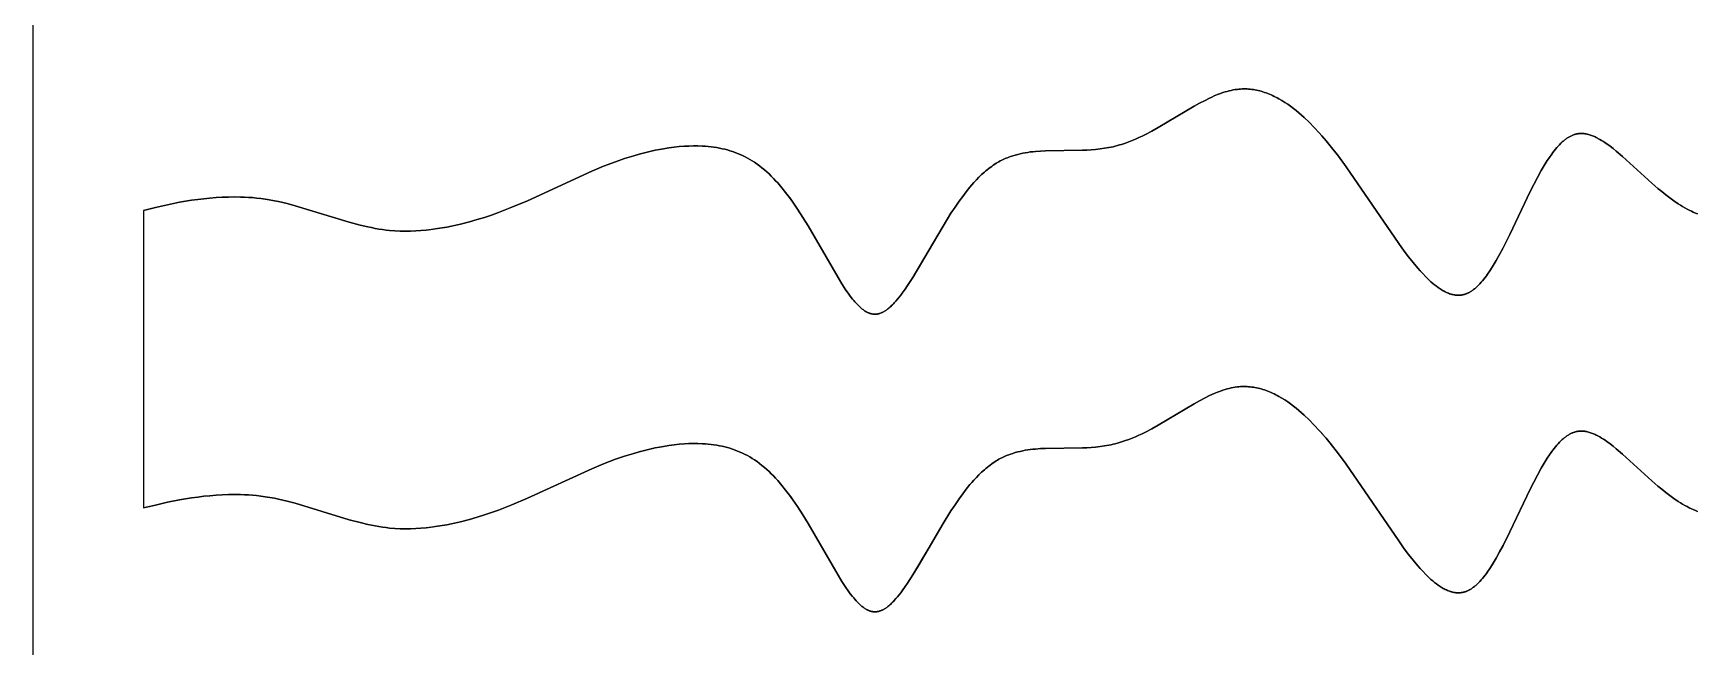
# Model space of a CAD drawing. Header units: feet. Extents: x 0 to 1.5, y 93.18 to 96.08.
# Drawn here: x 0 to 0.375, y 93.8892 to 94.0275 of the extents above; entities that cross this region are included whole.
import ezdxf

# ---------------------------------------------------------------- set-up
doc = ezdxf.new("R2010")
doc.units = ezdxf.units.FT
doc.header["$MEASUREMENT"] = 0
doc.layers.add('Default', color=7, linetype='Continuous', true_color=0x000000)

msp = doc.modelspace()

# ---------------------------------------------------------------- linework, layer by layer
at = {"layer": 'Default'}
msp.add_lwpolyline([(0, 96), (1.5, 96), (1.5, 93.33333), (0, 93.33333)], close=True, dxfattribs=at)
for points in [[(0.02485, 93.98759), (0.02754, 93.98826), (0.03024, 93.98887), (0.03296, 93.98941), (0.0357, 93.98987), (0.03707, 93.99006), (0.03844, 93.99023), (0.03982, 93.99037), (0.04121, 93.99048), (0.04259, 93.99056), (0.04398, 93.99061), (0.04536, 93.99063), (0.04675, 93.99061), (0.04764, 93.99057), (0.04854, 93.99052), (0.04943, 93.99046), (0.05032, 93.99038), (0.0513, 93.99027), (0.05277, 93.99006), (0.05437, 93.98977), (0.05531, 93.98958), (0.0572, 93.98914), (0.05907, 93.98865), (0.07119, 93.98496), (0.07371, 93.98428), (0.0754, 93.98388), (0.07624, 93.9837), (0.0771, 93.98354), (0.0779, 93.98339), (0.07871, 93.98327), (0.07952, 93.98316), (0.08034, 93.98307), (0.08151, 93.98298), (0.08269, 93.98292), (0.08387, 93.9829), (0.08505, 93.98291), (0.08622, 93.98296), (0.0874, 93.98304), (0.08857, 93.98314), (0.09012, 93.98332), (0.09116, 93.98347), (0.09219, 93.98364), (0.09323, 93.98383), (0.09426, 93.98403), (0.09632, 93.98449), (0.09835, 93.98502), (0.1001, 93.98552), (0.10169, 93.98602), (0.10328, 93.98655), (0.10486, 93.98711), (0.10791, 93.98829), (0.11141, 93.98978), (0.12592, 93.99644), (0.12857, 93.99754), (0.13126, 93.99856), (0.13331, 93.99927), (0.13537, 93.99992), (0.13658, 94.00026), (0.13779, 94.00058), (0.139, 94.00087), (0.14022, 94.00114), (0.14115, 94.00133), (0.14208, 94.00149), (0.14326, 94.00168), (0.14446, 94.00184), (0.14563, 94.00197), (0.14681, 94.00206), (0.14782, 94.00211), (0.14884, 94.00214), (0.14985, 94.00213), (0.15087, 94.00209), (0.15152, 94.00205), (0.15217, 94.00199), (0.15281, 94.00192), (0.15345, 94.00184), (0.15407, 94.00174), (0.15468, 94.00163), (0.15528, 94.0015), (0.15588, 94.00137), (0.15647, 94.00121), (0.15706, 94.00104), (0.15764, 94.00086), (0.15822, 94.00065), (0.15879, 94.00044), (0.15935, 94.0002), (0.15991, 93.99995), (0.16046, 93.99969), (0.16101, 93.9994), (0.16154, 93.9991), (0.16208, 93.99878), (0.1626, 93.99844), (0.16317, 93.99805), (0.16373, 93.99763), (0.16428, 93.9972), (0.16482, 93.99675), (0.16534, 93.99629), (0.16586, 93.99581), (0.16637, 93.99531), (0.16686, 93.99481), (0.16735, 93.99429), (0.16782, 93.99377), (0.16874, 93.9927), (0.16961, 93.99161), (0.17075, 93.9901), (0.17123, 93.98943), (0.17228, 93.98789), (0.17349, 93.98601), (0.17467, 93.98409), (0.18142, 93.97243), (0.18227, 93.97105), (0.1832, 93.96963), (0.18369, 93.96893), (0.18419, 93.96826), (0.18469, 93.9676), (0.18495, 93.96729), (0.1852, 93.96699), (0.18552, 93.96664), (0.1858, 93.96634), (0.18609, 93.96604), (0.18624, 93.9659), (0.1864, 93.96576), (0.18656, 93.96561), (0.18672, 93.96548), (0.18689, 93.96534), (0.18705, 93.96521), (0.18722, 93.96509), (0.1874, 93.96497), (0.18757, 93.96486), (0.18775, 93.96475), (0.18784, 93.9647), (0.18793, 93.96465), (0.18803, 93.9646), (0.18812, 93.96456), (0.1882, 93.96452), (0.18828, 93.96449), (0.18836, 93.96445), (0.18844, 93.96442), (0.18852, 93.96439), (0.18861, 93.96436), (0.18869, 93.96434), (0.18878, 93.96431), (0.18889, 93.96428), (0.18901, 93.96425), (0.18913, 93.96423), (0.18924, 93.96421), (0.1893, 93.9642), (0.18936, 93.96419), (0.18942, 93.96419), (0.18948, 93.96418), (0.18954, 93.96418), (0.1896, 93.96417), (0.18966, 93.96417), (0.18972, 93.96417), (0.1898, 93.96417), (0.18987, 93.96418), (0.18994, 93.96418), (0.19002, 93.96418), (0.19009, 93.96419), (0.19016, 93.9642), (0.19023, 93.96421), (0.1903, 93.96422), (0.19038, 93.96424), (0.19045, 93.96425), (0.19052, 93.96427), (0.19059, 93.96428), (0.19066, 93.9643), (0.19073, 93.96432), (0.1908, 93.96434), (0.19087, 93.96437), (0.19101, 93.96441), (0.19114, 93.96447), (0.19128, 93.96453), (0.19141, 93.96459), (0.19154, 93.96465), (0.19167, 93.96472), (0.1918, 93.96479), (0.19192, 93.96487), (0.19205, 93.96494), (0.19217, 93.96502), (0.19228, 93.9651), (0.1924, 93.96518), (0.19263, 93.96536), (0.19286, 93.96554), (0.19308, 93.96573), (0.1933, 93.96592), (0.19351, 93.96612), (0.19371, 93.96632), (0.19391, 93.96652), (0.1941, 93.96672), (0.19448, 93.96714), (0.19485, 93.96758), (0.19521, 93.96803), (0.19557, 93.96848), (0.19591, 93.96894), (0.19656, 93.96986), (0.1971, 93.97066), (0.19828, 93.97249), (0.20171, 93.9783), (0.20509, 93.98407), (0.20688, 93.98693), (0.2078, 93.98832), (0.20874, 93.98968), (0.20952, 93.99075), (0.21033, 93.99181), (0.21117, 93.99285), (0.21161, 93.99336), (0.21205, 93.99385), (0.21261, 93.99446), (0.21319, 93.99506), (0.2138, 93.99565), (0.21442, 93.99621), (0.21474, 93.99649), (0.21506, 93.99675), (0.21539, 93.99702), (0.21572, 93.99727), (0.21606, 93.99752), (0.2164, 93.99776), (0.21674, 93.99799), (0.2171, 93.99821), (0.21739, 93.99839), (0.21769, 93.99856), (0.218, 93.99873), (0.21831, 93.99889), (0.21863, 93.99905), (0.21895, 93.9992), (0.21927, 93.99934), (0.2196, 93.99947), (0.21993, 93.9996), (0.22027, 93.99972), (0.22081, 93.99991), (0.22137, 94.00008), (0.22192, 94.00023), (0.22248, 94.00036), (0.22305, 94.00048), (0.22361, 94.00059), (0.22418, 94.00068), (0.22476, 94.00076), (0.22533, 94.00083), (0.2259, 94.00089), (0.22705, 94.00098), (0.2282, 94.00103), (0.23651, 94.00115), (0.23751, 94.00119), (0.23851, 94.00125), (0.2395, 94.00134), (0.24049, 94.00145), (0.24148, 94.00159), (0.24247, 94.00176), (0.24296, 94.00186), (0.24345, 94.00196), (0.24393, 94.00208), (0.24442, 94.00221), (0.24487, 94.00234), (0.24532, 94.00247), (0.24621, 94.00277), (0.24697, 94.00305), (0.24773, 94.00335), (0.24848, 94.00366), (0.24923, 94.004), (0.24997, 94.00435), (0.2507, 94.00471), (0.25214, 94.00546), (0.25356, 94.00625), (0.26173, 94.0111), (0.26294, 94.01177), (0.26416, 94.01241), (0.26519, 94.01292), (0.26571, 94.01316), (0.26623, 94.0134), (0.26694, 94.01369), (0.26765, 94.01396), (0.2682, 94.01415), (0.26866, 94.01429), (0.26911, 94.01443), (0.26957, 94.01455), (0.27004, 94.01466), (0.2705, 94.01475), (0.27097, 94.01483), (0.27145, 94.01489), (0.27181, 94.01493), (0.27217, 94.01496), (0.27254, 94.01497), (0.2729, 94.01498), (0.27326, 94.01498), (0.27362, 94.01497), (0.27398, 94.01495), (0.27434, 94.01491), (0.2747, 94.01487), (0.27506, 94.01482), (0.27541, 94.01476), (0.27577, 94.0147), (0.27612, 94.01462), (0.27648, 94.01453), (0.27683, 94.01444), (0.27718, 94.01433), (0.27756, 94.01421), (0.27793, 94.01408), (0.2783, 94.01395), (0.27867, 94.0138), (0.27903, 94.01365), (0.27939, 94.01348), (0.27975, 94.01331), (0.2801, 94.01314), (0.28045, 94.01295), (0.2808, 94.01276), (0.28148, 94.01237), (0.28215, 94.01195), (0.2828, 94.01151), (0.28344, 94.01106), (0.28407, 94.01058), (0.28469, 94.01009), (0.2853, 94.00959), (0.2859, 94.00907), (0.28649, 94.00855), (0.28762, 94.00746), (0.28879, 94.00628), (0.28992, 94.00506), (0.29047, 94.00444), (0.2905, 94.00441), (0.29145, 94.00331), (0.29238, 94.00217), (0.29422, 93.99983), (0.296, 93.99744), (0.30781, 93.98016), (0.30908, 93.97841), (0.31006, 93.97711), (0.31108, 93.97582), (0.31214, 93.97455), (0.31268, 93.97393), (0.31322, 93.97334), (0.31394, 93.97258), (0.31432, 93.97221), (0.3147, 93.97185), (0.31509, 93.97149), (0.31549, 93.97114), (0.31589, 93.9708), (0.3163, 93.97048), (0.31672, 93.97018), (0.31694, 93.97003), (0.31716, 93.96988), (0.31738, 93.96974), (0.31761, 93.9696), (0.31784, 93.96946), (0.31808, 93.96934), (0.31831, 93.96921), (0.31856, 93.9691), (0.3188, 93.96899), (0.31904, 93.96889), (0.31929, 93.9688), (0.31942, 93.96876), (0.31954, 93.96872), (0.31967, 93.96868), (0.3198, 93.96865), (0.31992, 93.96862), (0.32005, 93.96859), (0.32026, 93.96855), (0.32036, 93.96853), (0.32046, 93.96851), (0.32056, 93.9685), (0.32066, 93.96849), (0.32076, 93.96848), (0.32086, 93.96847), (0.32096, 93.96846), (0.32106, 93.96846), (0.32116, 93.96846), (0.32126, 93.96845), (0.32136, 93.96846), (0.32146, 93.96846), (0.32156, 93.96846), (0.32166, 93.96847), (0.32176, 93.96848), (0.32186, 93.96849), (0.32196, 93.9685), (0.32205, 93.96852), (0.32215, 93.96854), (0.32225, 93.96856), (0.32235, 93.96858), (0.32245, 93.9686), (0.32254, 93.96862), (0.32264, 93.96865), (0.32274, 93.96868), (0.32284, 93.96871), (0.32293, 93.96875), (0.32303, 93.96878), (0.32313, 93.96882), (0.32322, 93.96886), (0.32335, 93.96891), (0.32348, 93.96897), (0.3236, 93.96903), (0.32372, 93.9691), (0.32384, 93.96917), (0.32396, 93.96924), (0.32408, 93.96931), (0.3242, 93.96938), (0.32437, 93.9695), (0.32454, 93.96962), (0.32471, 93.96974), (0.32487, 93.96987), (0.32504, 93.97001), (0.3252, 93.97014), (0.32535, 93.97028), (0.3255, 93.97042), (0.32581, 93.97073), (0.32612, 93.97104), (0.32642, 93.97138), (0.32671, 93.97172), (0.327, 93.97208), (0.32729, 93.97244), (0.32757, 93.97282), (0.32784, 93.9732), (0.32837, 93.97397), (0.32887, 93.97475), (0.32934, 93.97552), (0.32978, 93.97627), (0.33057, 93.97768), (0.33133, 93.97912), (0.33285, 93.98218), (0.33746, 93.99185), (0.33908, 93.99501), (0.33995, 93.99658), (0.34084, 93.99809), (0.3413, 93.99881), (0.34179, 93.99955), (0.34231, 94.00029), (0.34258, 94.00066), (0.34287, 94.00103), (0.34315, 94.00139), (0.34345, 94.00174), (0.34375, 94.00208), (0.34406, 94.00241), (0.34438, 94.00272), (0.34454, 94.00287), (0.3447, 94.00302), (0.34486, 94.00317), (0.34502, 94.00331), (0.34519, 94.00344), (0.34536, 94.00358), (0.34549, 94.00367), (0.34562, 94.00377), (0.34575, 94.00386), (0.34589, 94.00395), (0.34603, 94.00404), (0.34617, 94.00413), (0.34631, 94.00421), (0.34645, 94.00429), (0.3466, 94.00436), (0.34675, 94.00443), (0.3469, 94.0045), (0.34705, 94.00456), (0.3472, 94.00462), (0.34735, 94.00468), (0.34751, 94.00473), (0.34767, 94.00477), (0.34779, 94.0048), (0.34792, 94.00483), (0.34803, 94.00485), (0.34815, 94.00487), (0.34826, 94.00489), (0.34837, 94.0049), (0.34849, 94.00492), (0.3486, 94.00493), (0.34871, 94.00493), (0.34883, 94.00494), (0.34894, 94.00494), (0.34906, 94.00494), (0.34917, 94.00493), (0.34928, 94.00493), (0.3494, 94.00492), (0.34951, 94.00491), (0.34963, 94.0049), (0.34974, 94.00489), (0.34985, 94.00487), (0.34997, 94.00485), (0.35019, 94.00481), (0.35041, 94.00476), (0.35063, 94.0047), (0.35085, 94.00464), (0.35107, 94.00457), (0.35128, 94.0045), (0.3515, 94.00442), (0.35171, 94.00433), (0.35192, 94.00424), (0.35213, 94.00415), (0.35233, 94.00405), (0.35254, 94.00394), (0.35274, 94.00384), (0.35315, 94.00361), (0.35355, 94.00337), (0.35395, 94.00312), (0.35434, 94.00286), (0.35473, 94.00259), (0.35547, 94.00205), (0.35616, 94.00152), (0.35685, 94.00095), (0.35824, 93.99976), (0.36487, 93.99372), (0.36623, 93.99254), (0.3671, 93.99182), (0.368, 93.99111), (0.36892, 93.9904), (0.36986, 93.98972), (0.37082, 93.98907), (0.37131, 93.98876), (0.37181, 93.98846), (0.3723, 93.98818), (0.37281, 93.9879), (0.37331, 93.98764), (0.37382, 93.98739), (0.37418, 93.98722), (0.37469, 93.987), (0.37517, 93.98681)], [(0.37517, 93.98681), (0.37469, 93.987), (0.37418, 93.98722), (0.37382, 93.98739), (0.37331, 93.98764), (0.37281, 93.9879), (0.3723, 93.98818), (0.37181, 93.98846), (0.37131, 93.98876), (0.37082, 93.98907), (0.36986, 93.98972), (0.36892, 93.9904), (0.368, 93.99111), (0.3671, 93.99182), (0.36623, 93.99254), (0.36487, 93.99372), (0.35824, 93.99976), (0.35685, 94.00095), (0.35616, 94.00152), (0.35547, 94.00205), (0.35473, 94.00259), (0.35434, 94.00286), (0.35395, 94.00312), (0.35355, 94.00337), (0.35315, 94.00361), (0.35274, 94.00384), (0.35254, 94.00394), (0.35233, 94.00405), (0.35213, 94.00415), (0.35192, 94.00424), (0.35171, 94.00433), (0.3515, 94.00442), (0.35128, 94.0045), (0.35107, 94.00457), (0.35085, 94.00464), (0.35063, 94.0047), (0.35041, 94.00476), (0.35019, 94.00481), (0.34997, 94.00485), (0.34985, 94.00487), (0.34974, 94.00489), (0.34963, 94.0049), (0.34951, 94.00491), (0.3494, 94.00492), (0.34928, 94.00493), (0.34917, 94.00493), (0.34906, 94.00494), (0.34894, 94.00494), (0.34883, 94.00494), (0.34871, 94.00493), (0.3486, 94.00493), (0.34849, 94.00492), (0.34837, 94.0049), (0.34826, 94.00489), (0.34815, 94.00487), (0.34803, 94.00485), (0.34792, 94.00483), (0.34779, 94.0048), (0.34767, 94.00477), (0.34751, 94.00473), (0.34735, 94.00468), (0.3472, 94.00462), (0.34705, 94.00456), (0.3469, 94.0045), (0.34675, 94.00443), (0.3466, 94.00436), (0.34645, 94.00429), (0.34631, 94.00421), (0.34617, 94.00413), (0.34603, 94.00404), (0.34589, 94.00395), (0.34575, 94.00386), (0.34562, 94.00377), (0.34549, 94.00367), (0.34536, 94.00358), (0.34519, 94.00344), (0.34502, 94.00331), (0.34486, 94.00317), (0.3447, 94.00302), (0.34454, 94.00287), (0.34438, 94.00272), (0.34406, 94.00241), (0.34375, 94.00208), (0.34345, 94.00174), (0.34315, 94.00139), (0.34287, 94.00103), (0.34258, 94.00066), (0.34231, 94.00029), (0.34179, 93.99955), (0.3413, 93.99881), (0.34084, 93.99809), (0.33995, 93.99658), (0.33908, 93.99501), (0.33746, 93.99185), (0.33285, 93.98218), (0.33133, 93.97912), (0.33057, 93.97768), (0.32978, 93.97627), (0.32934, 93.97552), (0.32887, 93.97475), (0.32837, 93.97397), (0.32784, 93.9732), (0.32757, 93.97282), (0.32729, 93.97244), (0.327, 93.97208), (0.32671, 93.97172), (0.32642, 93.97138), (0.32612, 93.97104), (0.32581, 93.97073), (0.3255, 93.97042), (0.32535, 93.97028), (0.3252, 93.97014), (0.32504, 93.97001), (0.32487, 93.96987), (0.32471, 93.96974), (0.32454, 93.96962), (0.32437, 93.9695), (0.3242, 93.96938), (0.32408, 93.96931), (0.32396, 93.96924), (0.32384, 93.96917), (0.32372, 93.9691), (0.3236, 93.96903), (0.32348, 93.96897), (0.32335, 93.96891), (0.32322, 93.96886), (0.32313, 93.96882), (0.32303, 93.96878), (0.32293, 93.96875), (0.32284, 93.96871), (0.32274, 93.96868), (0.32264, 93.96865), (0.32254, 93.96862), (0.32245, 93.9686), (0.32235, 93.96858), (0.32225, 93.96856), (0.32215, 93.96854), (0.32205, 93.96852), (0.32196, 93.9685), (0.32186, 93.96849), (0.32176, 93.96848), (0.32166, 93.96847), (0.32156, 93.96846), (0.32146, 93.96846), (0.32136, 93.96846), (0.32126, 93.96845), (0.32116, 93.96846), (0.32106, 93.96846), (0.32096, 93.96846), (0.32086, 93.96847), (0.32076, 93.96848), (0.32066, 93.96849), (0.32056, 93.9685), (0.32046, 93.96851), (0.32036, 93.96853), (0.32026, 93.96855), (0.32005, 93.96859), (0.31992, 93.96862), (0.3198, 93.96865), (0.31967, 93.96868), (0.31954, 93.96872), (0.31942, 93.96876), (0.31929, 93.9688), (0.31904, 93.96889), (0.3188, 93.96899), (0.31856, 93.9691), (0.31831, 93.96921), (0.31808, 93.96934), (0.31784, 93.96946), (0.31761, 93.9696), (0.31738, 93.96974), (0.31716, 93.96988), (0.31694, 93.97003), (0.31672, 93.97018), (0.3163, 93.97048), (0.31589, 93.9708), (0.31549, 93.97114), (0.31509, 93.97149), (0.3147, 93.97185), (0.31432, 93.97221), (0.31394, 93.97258), (0.31322, 93.97334), (0.31268, 93.97393), (0.31214, 93.97455), (0.31108, 93.97582), (0.31006, 93.97711), (0.30908, 93.97841), (0.30781, 93.98016), (0.296, 93.99744), (0.29422, 93.99983), (0.29238, 94.00217), (0.29145, 94.00331), (0.2905, 94.00441), (0.29047, 94.00444), (0.28992, 94.00506), (0.28879, 94.00628), (0.28762, 94.00746), (0.28649, 94.00855), (0.2859, 94.00907), (0.2853, 94.00959), (0.28469, 94.01009), (0.28407, 94.01058), (0.28344, 94.01106), (0.2828, 94.01151), (0.28215, 94.01195), (0.28148, 94.01237), (0.2808, 94.01276), (0.28045, 94.01295), (0.2801, 94.01314), (0.27975, 94.01331), (0.27939, 94.01348), (0.27903, 94.01365), (0.27867, 94.0138), (0.2783, 94.01395), (0.27793, 94.01408), (0.27756, 94.01421), (0.27718, 94.01433), (0.27683, 94.01444), (0.27648, 94.01453), (0.27612, 94.01462), (0.27577, 94.0147), (0.27541, 94.01476), (0.27506, 94.01482), (0.2747, 94.01487), (0.27434, 94.01491), (0.27398, 94.01495), (0.27362, 94.01497), (0.27326, 94.01498), (0.2729, 94.01498), (0.27254, 94.01497), (0.27217, 94.01496), (0.27181, 94.01493), (0.27145, 94.01489), (0.27097, 94.01483), (0.2705, 94.01475), (0.27004, 94.01466), (0.26957, 94.01455), (0.26911, 94.01443), (0.26866, 94.01429), (0.2682, 94.01415), (0.26765, 94.01396), (0.26694, 94.01369), (0.26623, 94.0134), (0.26571, 94.01316), (0.26519, 94.01292), (0.26416, 94.01241), (0.26294, 94.01177), (0.26173, 94.0111), (0.25356, 94.00625), (0.25214, 94.00546), (0.2507, 94.00471), (0.24997, 94.00435), (0.24923, 94.004), (0.24848, 94.00366), (0.24773, 94.00335), (0.24697, 94.00305), (0.24621, 94.00277), (0.24532, 94.00247), (0.24487, 94.00234), (0.24442, 94.00221), (0.24393, 94.00208), (0.24345, 94.00196), (0.24296, 94.00186), (0.24247, 94.00176), (0.24148, 94.00159), (0.24049, 94.00145), (0.2395, 94.00134), (0.23851, 94.00125), (0.23751, 94.00119), (0.23651, 94.00115), (0.2282, 94.00103), (0.22705, 94.00098), (0.2259, 94.00089), (0.22533, 94.00083), (0.22476, 94.00076), (0.22418, 94.00068), (0.22361, 94.00059), (0.22305, 94.00048), (0.22248, 94.00036), (0.22192, 94.00023), (0.22137, 94.00008), (0.22081, 93.99991), (0.22027, 93.99972), (0.21993, 93.9996), (0.2196, 93.99947), (0.21927, 93.99934), (0.21895, 93.9992), (0.21863, 93.99905), (0.21831, 93.99889), (0.218, 93.99873), (0.21769, 93.99856), (0.21739, 93.99839), (0.2171, 93.99821), (0.21674, 93.99799), (0.2164, 93.99776), (0.21606, 93.99752), (0.21572, 93.99727), (0.21539, 93.99702), (0.21506, 93.99675), (0.21474, 93.99649), (0.21442, 93.99621), (0.2138, 93.99565), (0.21319, 93.99506), (0.21261, 93.99446), (0.21205, 93.99385), (0.21161, 93.99336), (0.21117, 93.99285), (0.21033, 93.99181), (0.20952, 93.99075), (0.20874, 93.98968), (0.2078, 93.98832), (0.20688, 93.98693), (0.20509, 93.98407), (0.20171, 93.9783), (0.19946, 93.97445), (0.19828, 93.97249), (0.1971, 93.97066), (0.19656, 93.96986), (0.19591, 93.96894), (0.19557, 93.96848), (0.19521, 93.96803), (0.19485, 93.96758), (0.19448, 93.96714), (0.1941, 93.96672), (0.19391, 93.96652), (0.19371, 93.96632), (0.19351, 93.96612), (0.1933, 93.96592), (0.19308, 93.96573), (0.19286, 93.96554), (0.19263, 93.96536), (0.1924, 93.96518), (0.19228, 93.9651), (0.19217, 93.96502), (0.19205, 93.96494), (0.19192, 93.96487), (0.1918, 93.96479), (0.19167, 93.96472), (0.19154, 93.96465), (0.19141, 93.96459), (0.19128, 93.96453), (0.19114, 93.96447), (0.19101, 93.96441), (0.19087, 93.96437), (0.1908, 93.96434), (0.19073, 93.96432), (0.19066, 93.9643), (0.19059, 93.96428), (0.19052, 93.96427), (0.19045, 93.96425), (0.19038, 93.96424), (0.1903, 93.96422), (0.19023, 93.96421), (0.19016, 93.9642), (0.19009, 93.96419), (0.19002, 93.96418), (0.18994, 93.96418), (0.18987, 93.96418), (0.1898, 93.96417), (0.18972, 93.96417), (0.18966, 93.96417), (0.1896, 93.96417), (0.18954, 93.96418), (0.18948, 93.96418), (0.18942, 93.96419), (0.18936, 93.96419), (0.1893, 93.9642), (0.18924, 93.96421), (0.18913, 93.96423), (0.18901, 93.96425), (0.18889, 93.96428), (0.18878, 93.96431), (0.18869, 93.96434), (0.18861, 93.96436), (0.18852, 93.96439), (0.18844, 93.96442), (0.18836, 93.96445), (0.18828, 93.96449), (0.1882, 93.96452), (0.18812, 93.96456), (0.18803, 93.9646), (0.18793, 93.96465), (0.18784, 93.9647), (0.18775, 93.96475), (0.18757, 93.96486), (0.1874, 93.96497), (0.18722, 93.96509), (0.18705, 93.96521), (0.18689, 93.96534), (0.18672, 93.96548), (0.18656, 93.96561), (0.1864, 93.96576), (0.18624, 93.9659), (0.18609, 93.96604), (0.1858, 93.96634), (0.18552, 93.96664), (0.1852, 93.96699), (0.18495, 93.96729), (0.18469, 93.9676), (0.18419, 93.96826), (0.18369, 93.96893), (0.1832, 93.96963), (0.18227, 93.97105), (0.18142, 93.97243), (0.17467, 93.98409), (0.17349, 93.98601), (0.17228, 93.98789), (0.17123, 93.98943), (0.17045, 93.99051), (0.16961, 93.99161), (0.16874, 93.9927), (0.16782, 93.99377), (0.16735, 93.99429), (0.16686, 93.99481), (0.16637, 93.99531), (0.16586, 93.99581), (0.16534, 93.99629), (0.16482, 93.99675), (0.16428, 93.9972), (0.16373, 93.99763), (0.16317, 93.99805), (0.1626, 93.99844), (0.16208, 93.99878), (0.16154, 93.9991), (0.16101, 93.9994), (0.16046, 93.99969), (0.15991, 93.99995), (0.15935, 94.0002), (0.15879, 94.00044), (0.15822, 94.00065), (0.15764, 94.00086), (0.15706, 94.00104), (0.15647, 94.00121), (0.15588, 94.00137), (0.15528, 94.0015), (0.15468, 94.00163), (0.15407, 94.00174), (0.15345, 94.00184), (0.15281, 94.00192), (0.15217, 94.00199), (0.15152, 94.00205), (0.15087, 94.00209), (0.14985, 94.00213), (0.14884, 94.00214), (0.14782, 94.00211), (0.14681, 94.00206), (0.14563, 94.00197), (0.14446, 94.00184), (0.14326, 94.00168), (0.14208, 94.00149), (0.14115, 94.00133), (0.14022, 94.00114), (0.139, 94.00087), (0.13779, 94.00058), (0.13658, 94.00026), (0.13537, 93.99992), (0.13331, 93.99927), (0.13126, 93.99856), (0.12857, 93.99754), (0.12592, 93.99644), (0.11141, 93.98978), (0.10791, 93.98829), (0.10486, 93.98711), (0.10328, 93.98655), (0.10169, 93.98602), (0.1001, 93.98552), (0.09835, 93.98502), (0.09632, 93.98449), (0.09426, 93.98403), (0.09323, 93.98383), (0.09219, 93.98364), (0.09116, 93.98347), (0.08974, 93.98328), (0.08857, 93.98314), (0.0874, 93.98304), (0.08622, 93.98296), (0.08505, 93.98291), (0.08387, 93.9829), (0.08269, 93.98292), (0.08151, 93.98298), (0.08034, 93.98307), (0.07952, 93.98316), (0.07871, 93.98327), (0.0779, 93.98339), (0.0771, 93.98354), (0.07624, 93.9837), (0.0754, 93.98388), (0.07371, 93.98428), (0.07119, 93.98496), (0.05907, 93.98865), (0.0572, 93.98914), (0.05531, 93.98958), (0.05437, 93.98977), (0.05277, 93.99006), (0.0513, 93.99027), (0.05032, 93.99038), (0.04943, 93.99046), (0.04854, 93.99052), (0.04764, 93.99057), (0.04675, 93.99061), (0.04536, 93.99063), (0.04398, 93.99061), (0.04259, 93.99056), (0.04121, 93.99048), (0.03982, 93.99037), (0.03844, 93.99023), (0.03707, 93.99006), (0.0357, 93.98987), (0.03296, 93.98941), (0.03024, 93.98887), (0.02754, 93.98826), (0.02485, 93.98759)], [(0.02485, 93.98759), (0.02485, 93.92048)], [(0.02485, 93.98759), (0.02485, 93.92048)], [(0.02485, 93.92048), (0.02754, 93.92115), (0.03024, 93.92176), (0.03296, 93.9223), (0.0357, 93.92275), (0.03707, 93.92295), (0.03844, 93.92311), (0.03982, 93.92325), (0.04121, 93.92337), (0.04259, 93.92345), (0.04398, 93.9235), (0.04536, 93.92351), (0.04675, 93.92349), (0.04764, 93.92346), (0.04854, 93.92341), (0.04943, 93.92335), (0.05032, 93.92326), (0.0513, 93.92315), (0.05277, 93.92294), (0.05437, 93.92266), (0.05531, 93.92246), (0.0572, 93.92203), (0.05907, 93.92154), (0.07119, 93.91784), (0.07371, 93.91717), (0.0754, 93.91677), (0.07624, 93.91659), (0.0771, 93.91642), (0.0779, 93.91628), (0.07871, 93.91616), (0.07952, 93.91605), (0.08034, 93.91596), (0.08151, 93.91586), (0.08269, 93.91581), (0.08387, 93.91579), (0.08505, 93.9158), (0.08622, 93.91585), (0.0874, 93.91592), (0.08857, 93.91603), (0.09012, 93.91621), (0.09116, 93.91636), (0.09219, 93.91653), (0.09323, 93.91671), (0.09426, 93.91692), (0.09632, 93.91738), (0.09835, 93.9179), (0.1001, 93.91841), (0.10169, 93.91891), (0.10328, 93.91944), (0.10486, 93.92), (0.10791, 93.92118), (0.11141, 93.92267), (0.12592, 93.92933), (0.12857, 93.93043), (0.13126, 93.93145), (0.13331, 93.93216), (0.13537, 93.9328), (0.13658, 93.93315), (0.13779, 93.93347), (0.139, 93.93376), (0.14022, 93.93403), (0.14115, 93.93421), (0.14208, 93.93438), (0.14326, 93.93457), (0.14446, 93.93473), (0.14563, 93.93486), (0.14681, 93.93495), (0.14782, 93.935), (0.14884, 93.93502), (0.14985, 93.93502), (0.15087, 93.93498), (0.15152, 93.93494), (0.15217, 93.93488), (0.15281, 93.93481), (0.15345, 93.93472), (0.15407, 93.93463), (0.15468, 93.93452), (0.15528, 93.93439), (0.15588, 93.93425), (0.15647, 93.9341), (0.15706, 93.93393), (0.15764, 93.93374), (0.15822, 93.93354), (0.15879, 93.93332), (0.15935, 93.93309), (0.15991, 93.93284), (0.16046, 93.93257), (0.16101, 93.93229), (0.16154, 93.93199), (0.16208, 93.93167), (0.1626, 93.93133), (0.16317, 93.93093), (0.16373, 93.93052), (0.16428, 93.93009), (0.16482, 93.92964), (0.16534, 93.92917), (0.16586, 93.92869), (0.16637, 93.9282), (0.16686, 93.9277), (0.16735, 93.92718), (0.16782, 93.92666), (0.16874, 93.92558), (0.16961, 93.92449), (0.17075, 93.92298), (0.17123, 93.92231), (0.17228, 93.92078), (0.17349, 93.9189), (0.17467, 93.91698), (0.18142, 93.90531), (0.18227, 93.90393), (0.1832, 93.90252), (0.18369, 93.90182), (0.18419, 93.90114), (0.18469, 93.90049), (0.18495, 93.90018), (0.1852, 93.89988), (0.18552, 93.89952), (0.1858, 93.89923), (0.18609, 93.89893), (0.18624, 93.89879), (0.1864, 93.89864), (0.18656, 93.8985), (0.18672, 93.89836), (0.18689, 93.89823), (0.18705, 93.8981), (0.18722, 93.89798), (0.1874, 93.89786), (0.18757, 93.89774), (0.18775, 93.89764), (0.18784, 93.89759), (0.18793, 93.89754), (0.18803, 93.89749), (0.18812, 93.89745), (0.1882, 93.89741), (0.18828, 93.89738), (0.18836, 93.89734), (0.18844, 93.89731), (0.18852, 93.89728), (0.18861, 93.89725), (0.18869, 93.89722), (0.18878, 93.8972), (0.18889, 93.89717), (0.18901, 93.89714), (0.18913, 93.89712), (0.18924, 93.8971), (0.1893, 93.89709), (0.18936, 93.89708), (0.18942, 93.89707), (0.18948, 93.89707), (0.18954, 93.89707), (0.1896, 93.89706), (0.18966, 93.89706), (0.18972, 93.89706), (0.1898, 93.89706), (0.18987, 93.89706), (0.18994, 93.89707), (0.19002, 93.89707), (0.19009, 93.89708), (0.19016, 93.89709), (0.19023, 93.8971), (0.1903, 93.89711), (0.19038, 93.89712), (0.19045, 93.89714), (0.19052, 93.89715), (0.19059, 93.89717), (0.19066, 93.89719), (0.19073, 93.89721), (0.1908, 93.89723), (0.19087, 93.89725), (0.19101, 93.8973), (0.19114, 93.89736), (0.19128, 93.89741), (0.19141, 93.89747), (0.19154, 93.89754), (0.19167, 93.89761), (0.1918, 93.89768), (0.19192, 93.89775), (0.19205, 93.89783), (0.19217, 93.89791), (0.19228, 93.89799), (0.1924, 93.89807), (0.19263, 93.89825), (0.19286, 93.89843), (0.19308, 93.89862), (0.1933, 93.89881), (0.19351, 93.89901), (0.19371, 93.89921), (0.19391, 93.89941), (0.1941, 93.89961), (0.19448, 93.90003), (0.19485, 93.90047), (0.19521, 93.90092), (0.19557, 93.90137), (0.19591, 93.90183), (0.19656, 93.90274), (0.1971, 93.90355), (0.19828, 93.90538), (0.20171, 93.91119), (0.20509, 93.91696), (0.20688, 93.91982), (0.2078, 93.92121), (0.20874, 93.92256), (0.20952, 93.92364), (0.21033, 93.9247), (0.21117, 93.92574), (0.21161, 93.92624), (0.21205, 93.92674), (0.21261, 93.92735), (0.21319, 93.92795), (0.2138, 93.92853), (0.21442, 93.9291), (0.21474, 93.92937), (0.21506, 93.92964), (0.21539, 93.9299), (0.21572, 93.93016), (0.21606, 93.93041), (0.2164, 93.93065), (0.21674, 93.93088), (0.2171, 93.9311), (0.21739, 93.93128), (0.21769, 93.93145), (0.218, 93.93162), (0.21831, 93.93178), (0.21863, 93.93193), (0.21895, 93.93208), (0.21927, 93.93223), (0.2196, 93.93236), (0.21993, 93.93249), (0.22027, 93.93261), (0.22081, 93.9328), (0.22137, 93.93296), (0.22192, 93.93311), (0.22248, 93.93325), (0.22305, 93.93337), (0.22361, 93.93348), (0.22418, 93.93357), (0.22476, 93.93365), (0.22533, 93.93372), (0.2259, 93.93377), (0.22705, 93.93386), (0.2282, 93.93392), (0.23651, 93.93403), (0.23751, 93.93408), (0.23851, 93.93414), (0.2395, 93.93422), (0.24049, 93.93434), (0.24148, 93.93447), (0.24247, 93.93465), (0.24296, 93.93474), (0.24345, 93.93485), (0.24393, 93.93497), (0.24442, 93.9351), (0.24487, 93.93522), (0.24532, 93.93536), (0.24621, 93.93566), (0.24697, 93.93593), (0.24773, 93.93623), (0.24848, 93.93655), (0.24923, 93.93689), (0.24997, 93.93723), (0.2507, 93.9376), (0.25214, 93.93835), (0.25356, 93.93914), (0.26173, 93.94399), (0.26294, 93.94466), (0.26416, 93.9453), (0.26519, 93.94581), (0.26571, 93.94605), (0.26623, 93.94628), (0.26694, 93.94658), (0.26765, 93.94685), (0.2682, 93.94704), (0.26866, 93.94718), (0.26911, 93.94732), (0.26957, 93.94744), (0.27004, 93.94754), (0.2705, 93.94764), (0.27097, 93.94772), (0.27145, 93.94778), (0.27181, 93.94782), (0.27217, 93.94785), (0.27254, 93.94786), (0.2729, 93.94787), (0.27326, 93.94787), (0.27362, 93.94785), (0.27398, 93.94783), (0.27434, 93.9478), (0.2747, 93.94776), (0.27506, 93.94771), (0.27541, 93.94765), (0.27577, 93.94758), (0.27612, 93.94751), (0.27648, 93.94742), (0.27683, 93.94732), (0.27718, 93.94722), (0.27756, 93.9471), (0.27793, 93.94697), (0.2783, 93.94683), (0.27867, 93.94669), (0.27903, 93.94653), (0.27939, 93.94637), (0.27975, 93.9462), (0.2801, 93.94602), (0.28045, 93.94584), (0.2808, 93.94565), (0.28148, 93.94526), (0.28215, 93.94484), (0.2828, 93.9444), (0.28344, 93.94394), (0.28407, 93.94347), (0.28469, 93.94298), (0.2853, 93.94248), (0.2859, 93.94196), (0.28649, 93.94143), (0.28762, 93.94035), (0.28879, 93.93917), (0.28992, 93.93795), (0.29047, 93.93733), (0.2905, 93.9373), (0.29145, 93.93619), (0.29238, 93.93506), (0.29422, 93.93272), (0.296, 93.93033), (0.30781, 93.91305), (0.30908, 93.9113), (0.31006, 93.91), (0.31108, 93.9087), (0.31214, 93.90744), (0.31268, 93.90682), (0.31322, 93.90623), (0.31394, 93.90547), (0.31432, 93.9051), (0.3147, 93.90473), (0.31509, 93.90438), (0.31549, 93.90403), (0.31589, 93.90369), (0.3163, 93.90337), (0.31672, 93.90306), (0.31694, 93.90291), (0.31716, 93.90277), (0.31738, 93.90262), (0.31761, 93.90248), (0.31784, 93.90235), (0.31808, 93.90222), (0.31831, 93.9021), (0.31856, 93.90199), (0.3188, 93.90188), (0.31904, 93.90178), (0.31929, 93.90169), (0.31942, 93.90165), (0.31954, 93.90161), (0.31967, 93.90157), (0.3198, 93.90154), (0.31992, 93.9015), (0.32005, 93.90148), (0.32026, 93.90143), (0.32036, 93.90142), (0.32046, 93.9014), (0.32056, 93.90139), (0.32066, 93.90137), (0.32076, 93.90136), (0.32086, 93.90136), (0.32096, 93.90135), (0.32106, 93.90135), (0.32116, 93.90134), (0.32126, 93.90134), (0.32136, 93.90134), (0.32146, 93.90135), (0.32156, 93.90135), (0.32166, 93.90136), (0.32176, 93.90137), (0.32186, 93.90138), (0.32196, 93.90139), (0.32205, 93.90141), (0.32215, 93.90142), (0.32225, 93.90144), (0.32235, 93.90146), (0.32245, 93.90149), (0.32254, 93.90151), (0.32264, 93.90154), (0.32274, 93.90157), (0.32284, 93.9016), (0.32293, 93.90163), (0.32303, 93.90167), (0.32313, 93.90171), (0.32322, 93.90175), (0.32335, 93.9018), (0.32348, 93.90186), (0.3236, 93.90192), (0.32372, 93.90199), (0.32384, 93.90205), (0.32396, 93.90212), (0.32408, 93.9022), (0.3242, 93.90227), (0.32437, 93.90239), (0.32454, 93.90251), (0.32471, 93.90263), (0.32487, 93.90276), (0.32504, 93.90289), (0.3252, 93.90303), (0.32535, 93.90317), (0.3255, 93.90331), (0.32581, 93.90361), (0.32612, 93.90393), (0.32642, 93.90426), (0.32671, 93.90461), (0.327, 93.90497), (0.32729, 93.90533), (0.32757, 93.90571), (0.32784, 93.90608), (0.32837, 93.90686), (0.32887, 93.90763), (0.32934, 93.9084), (0.32978, 93.90915), (0.33057, 93.91057), (0.33133, 93.91201), (0.33285, 93.91507), (0.33746, 93.92474), (0.33908, 93.9279), (0.33995, 93.92947), (0.34084, 93.93098), (0.3413, 93.9317), (0.34179, 93.93244), (0.34231, 93.93318), (0.34258, 93.93355), (0.34287, 93.93391), (0.34315, 93.93427), (0.34345, 93.93462), (0.34375, 93.93496), (0.34406, 93.93529), (0.34438, 93.93561), (0.34454, 93.93576), (0.3447, 93.93591), (0.34486, 93.93606), (0.34502, 93.9362), (0.34519, 93.93633), (0.34536, 93.93646), (0.34549, 93.93656), (0.34562, 93.93666), (0.34575, 93.93675), (0.34589, 93.93684), (0.34603, 93.93693), (0.34617, 93.93701), (0.34631, 93.9371), (0.34645, 93.93718), (0.3466, 93.93725), (0.34675, 93.93732), (0.3469, 93.93739), (0.34705, 93.93745), (0.3472, 93.93751), (0.34735, 93.93756), (0.34751, 93.93761), (0.34767, 93.93766), (0.34779, 93.93769), (0.34792, 93.93772), (0.34803, 93.93774), (0.34815, 93.93776), (0.34826, 93.93778), (0.34837, 93.93779), (0.34849, 93.9378), (0.3486, 93.93781), (0.34871, 93.93782), (0.34883, 93.93782), (0.34894, 93.93783), (0.34906, 93.93783), (0.34917, 93.93782), (0.34928, 93.93782), (0.3494, 93.93781), (0.34951, 93.9378), (0.34963, 93.93779), (0.34974, 93.93777), (0.34985, 93.93776), (0.34997, 93.93774), (0.35019, 93.9377), (0.35041, 93.93765), (0.35063, 93.93759), (0.35085, 93.93753), (0.35107, 93.93746), (0.35128, 93.93738), (0.3515, 93.9373), (0.35171, 93.93722), (0.35192, 93.93713), (0.35213, 93.93703), (0.35233, 93.93693), (0.35254, 93.93683), (0.35274, 93.93672), (0.35315, 93.9365), (0.35355, 93.93626), (0.35395, 93.93601), (0.35434, 93.93575), (0.35473, 93.93548), (0.35547, 93.93494), (0.35616, 93.9344), (0.35685, 93.93384), (0.35824, 93.93265), (0.36487, 93.92661), (0.36623, 93.92543), (0.3671, 93.92471), (0.368, 93.92399), (0.36892, 93.92329), (0.36986, 93.92261), (0.37082, 93.92196), (0.37131, 93.92165), (0.37181, 93.92135), (0.3723, 93.92106), (0.37281, 93.92079), (0.37331, 93.92052), (0.37382, 93.92028), (0.37418, 93.92011), (0.37469, 93.91989), (0.37517, 93.9197)], [(0.37517, 93.9197), (0.37469, 93.91989), (0.37418, 93.92011), (0.37382, 93.92028), (0.37331, 93.92052), (0.37281, 93.92079), (0.3723, 93.92106), (0.37181, 93.92135), (0.37131, 93.92165), (0.37082, 93.92196), (0.36986, 93.92261), (0.36892, 93.92329), (0.368, 93.92399), (0.3671, 93.92471), (0.36623, 93.92543), (0.36487, 93.92661), (0.35824, 93.93265), (0.35685, 93.93384), (0.35616, 93.9344), (0.35547, 93.93494), (0.35473, 93.93548), (0.35434, 93.93575), (0.35395, 93.93601), (0.35355, 93.93626), (0.35315, 93.9365), (0.35274, 93.93672), (0.35254, 93.93683), (0.35233, 93.93693), (0.35213, 93.93703), (0.35192, 93.93713), (0.35171, 93.93722), (0.3515, 93.9373), (0.35128, 93.93738), (0.35107, 93.93746), (0.35085, 93.93753), (0.35063, 93.93759), (0.35041, 93.93765), (0.35019, 93.9377), (0.34997, 93.93774), (0.34985, 93.93776), (0.34974, 93.93777), (0.34963, 93.93779), (0.34951, 93.9378), (0.3494, 93.93781), (0.34928, 93.93782), (0.34917, 93.93782), (0.34906, 93.93783), (0.34894, 93.93783), (0.34883, 93.93782), (0.34871, 93.93782), (0.3486, 93.93781), (0.34849, 93.9378), (0.34837, 93.93779), (0.34826, 93.93778), (0.34815, 93.93776), (0.34803, 93.93774), (0.34792, 93.93772), (0.34779, 93.93769), (0.34767, 93.93766), (0.34751, 93.93761), (0.34735, 93.93756), (0.3472, 93.93751), (0.34705, 93.93745), (0.3469, 93.93739), (0.34675, 93.93732), (0.3466, 93.93725), (0.34645, 93.93718), (0.34631, 93.9371), (0.34617, 93.93701), (0.34603, 93.93693), (0.34589, 93.93684), (0.34575, 93.93675), (0.34562, 93.93666), (0.34549, 93.93656), (0.34536, 93.93646), (0.34519, 93.93633), (0.34502, 93.9362), (0.34486, 93.93606), (0.3447, 93.93591), (0.34454, 93.93576), (0.34438, 93.93561), (0.34406, 93.93529), (0.34375, 93.93496), (0.34345, 93.93462), (0.34315, 93.93427), (0.34287, 93.93391), (0.34258, 93.93355), (0.34231, 93.93318), (0.34179, 93.93244), (0.3413, 93.9317), (0.34084, 93.93098), (0.33995, 93.92947), (0.33908, 93.9279), (0.33746, 93.92474), (0.33285, 93.91507), (0.33133, 93.91201), (0.33057, 93.91057), (0.32978, 93.90915), (0.32934, 93.9084), (0.32887, 93.90763), (0.32837, 93.90686), (0.32784, 93.90608), (0.32757, 93.90571), (0.32729, 93.90533), (0.327, 93.90497), (0.32671, 93.90461), (0.32642, 93.90426), (0.32612, 93.90393), (0.32581, 93.90361), (0.3255, 93.90331), (0.32535, 93.90317), (0.3252, 93.90303), (0.32504, 93.90289), (0.32487, 93.90276), (0.32471, 93.90263), (0.32454, 93.90251), (0.32437, 93.90239), (0.3242, 93.90227), (0.32408, 93.9022), (0.32396, 93.90212), (0.32384, 93.90205), (0.32372, 93.90199), (0.3236, 93.90192), (0.32348, 93.90186), (0.32335, 93.9018), (0.32322, 93.90175), (0.32313, 93.90171), (0.32303, 93.90167), (0.32293, 93.90163), (0.32284, 93.9016), (0.32274, 93.90157), (0.32264, 93.90154), (0.32254, 93.90151), (0.32245, 93.90149), (0.32235, 93.90146), (0.32225, 93.90144), (0.32215, 93.90142), (0.32205, 93.90141), (0.32196, 93.90139), (0.32186, 93.90138), (0.32176, 93.90137), (0.32166, 93.90136), (0.32156, 93.90135), (0.32146, 93.90135), (0.32136, 93.90134), (0.32126, 93.90134), (0.32116, 93.90134), (0.32106, 93.90135), (0.32096, 93.90135), (0.32086, 93.90136), (0.32076, 93.90136), (0.32066, 93.90137), (0.32056, 93.90139), (0.32046, 93.9014), (0.32036, 93.90142), (0.32026, 93.90143), (0.32005, 93.90148), (0.31992, 93.9015), (0.3198, 93.90154), (0.31967, 93.90157), (0.31954, 93.90161), (0.31942, 93.90165), (0.31929, 93.90169), (0.31904, 93.90178), (0.3188, 93.90188), (0.31856, 93.90199), (0.31831, 93.9021), (0.31808, 93.90222), (0.31784, 93.90235), (0.31761, 93.90248), (0.31738, 93.90262), (0.31716, 93.90277), (0.31694, 93.90291), (0.31672, 93.90306), (0.3163, 93.90337), (0.31589, 93.90369), (0.31549, 93.90403), (0.31509, 93.90438), (0.3147, 93.90473), (0.31432, 93.9051), (0.31394, 93.90547), (0.31322, 93.90623), (0.31268, 93.90682), (0.31214, 93.90744), (0.31108, 93.9087), (0.31006, 93.91), (0.30908, 93.9113), (0.30781, 93.91305), (0.296, 93.93033), (0.29422, 93.93272), (0.29238, 93.93506), (0.29145, 93.93619), (0.2905, 93.9373), (0.29047, 93.93733), (0.28992, 93.93795), (0.28879, 93.93917), (0.28762, 93.94035), (0.28649, 93.94143), (0.2859, 93.94196), (0.2853, 93.94248), (0.28469, 93.94298), (0.28407, 93.94347), (0.28344, 93.94394), (0.2828, 93.9444), (0.28215, 93.94484), (0.28148, 93.94526), (0.2808, 93.94565), (0.28045, 93.94584), (0.2801, 93.94602), (0.27975, 93.9462), (0.27939, 93.94637), (0.27903, 93.94653), (0.27867, 93.94669), (0.2783, 93.94683), (0.27793, 93.94697), (0.27756, 93.9471), (0.27718, 93.94722), (0.27683, 93.94732), (0.27648, 93.94742), (0.27612, 93.94751), (0.27577, 93.94758), (0.27541, 93.94765), (0.27506, 93.94771), (0.2747, 93.94776), (0.27434, 93.9478), (0.27398, 93.94783), (0.27362, 93.94785), (0.27326, 93.94787), (0.2729, 93.94787), (0.27254, 93.94786), (0.27217, 93.94785), (0.27181, 93.94782), (0.27145, 93.94778), (0.27097, 93.94772), (0.2705, 93.94764), (0.27004, 93.94754), (0.26957, 93.94744), (0.26911, 93.94732), (0.26866, 93.94718), (0.2682, 93.94704), (0.26765, 93.94685), (0.26694, 93.94658), (0.26623, 93.94628), (0.26571, 93.94605), (0.26519, 93.94581), (0.26416, 93.9453), (0.26294, 93.94466), (0.26173, 93.94399), (0.25356, 93.93914), (0.25214, 93.93835), (0.2507, 93.9376), (0.24997, 93.93723), (0.24923, 93.93689), (0.24848, 93.93655), (0.24773, 93.93623), (0.24697, 93.93593), (0.24621, 93.93566), (0.24532, 93.93536), (0.24487, 93.93522), (0.24442, 93.9351), (0.24393, 93.93497), (0.24345, 93.93485), (0.24296, 93.93474), (0.24247, 93.93465), (0.24148, 93.93447), (0.24049, 93.93434), (0.2395, 93.93422), (0.23851, 93.93414), (0.23751, 93.93408), (0.23651, 93.93403), (0.2282, 93.93392), (0.22705, 93.93386), (0.2259, 93.93377), (0.22533, 93.93372), (0.22476, 93.93365), (0.22418, 93.93357), (0.22361, 93.93348), (0.22305, 93.93337), (0.22248, 93.93325), (0.22192, 93.93311), (0.22137, 93.93296), (0.22081, 93.9328), (0.22027, 93.93261), (0.21993, 93.93249), (0.2196, 93.93236), (0.21927, 93.93223), (0.21895, 93.93208), (0.21863, 93.93193), (0.21831, 93.93178), (0.218, 93.93162), (0.21769, 93.93145), (0.21739, 93.93128), (0.2171, 93.9311), (0.21674, 93.93088), (0.2164, 93.93065), (0.21606, 93.93041), (0.21572, 93.93016), (0.21539, 93.9299), (0.21506, 93.92964), (0.21474, 93.92937), (0.21442, 93.9291), (0.2138, 93.92853), (0.21319, 93.92795), (0.21261, 93.92735), (0.21205, 93.92674), (0.21161, 93.92624), (0.21117, 93.92574), (0.21033, 93.9247), (0.20952, 93.92364), (0.20874, 93.92256), (0.2078, 93.92121), (0.20688, 93.91982), (0.20509, 93.91696), (0.20171, 93.91119), (0.19946, 93.90733), (0.19828, 93.90538), (0.1971, 93.90355), (0.19656, 93.90274), (0.19591, 93.90183), (0.19557, 93.90137), (0.19521, 93.90092), (0.19485, 93.90047), (0.19448, 93.90003), (0.1941, 93.89961), (0.19391, 93.89941), (0.19371, 93.89921), (0.19351, 93.89901), (0.1933, 93.89881), (0.19308, 93.89862), (0.19286, 93.89843), (0.19263, 93.89825), (0.1924, 93.89807), (0.19228, 93.89799), (0.19217, 93.89791), (0.19205, 93.89783), (0.19192, 93.89775), (0.1918, 93.89768), (0.19167, 93.89761), (0.19154, 93.89754), (0.19141, 93.89747), (0.19128, 93.89741), (0.19114, 93.89736), (0.19101, 93.8973), (0.19087, 93.89725), (0.1908, 93.89723), (0.19073, 93.89721), (0.19066, 93.89719), (0.19059, 93.89717), (0.19052, 93.89715), (0.19045, 93.89714), (0.19038, 93.89712), (0.1903, 93.89711), (0.19023, 93.8971), (0.19016, 93.89709), (0.19009, 93.89708), (0.19002, 93.89707), (0.18994, 93.89707), (0.18987, 93.89706), (0.1898, 93.89706), (0.18972, 93.89706), (0.18966, 93.89706), (0.1896, 93.89706), (0.18954, 93.89707), (0.18948, 93.89707), (0.18942, 93.89707), (0.18936, 93.89708), (0.1893, 93.89709), (0.18924, 93.8971), (0.18913, 93.89712), (0.18901, 93.89714), (0.18889, 93.89717), (0.18878, 93.8972), (0.18869, 93.89722), (0.18861, 93.89725), (0.18852, 93.89728), (0.18844, 93.89731), (0.18836, 93.89734), (0.18828, 93.89738), (0.1882, 93.89741), (0.18812, 93.89745), (0.18803, 93.89749), (0.18793, 93.89754), (0.18784, 93.89759), (0.18775, 93.89764), (0.18757, 93.89774), (0.1874, 93.89786), (0.18722, 93.89798), (0.18705, 93.8981), (0.18689, 93.89823), (0.18672, 93.89836), (0.18656, 93.8985), (0.1864, 93.89864), (0.18624, 93.89879), (0.18609, 93.89893), (0.1858, 93.89923), (0.18552, 93.89952), (0.1852, 93.89988), (0.18495, 93.90018), (0.18469, 93.90049), (0.18419, 93.90114), (0.18369, 93.90182), (0.1832, 93.90252), (0.18227, 93.90393), (0.18142, 93.90531), (0.17467, 93.91698), (0.17349, 93.9189), (0.17228, 93.92078), (0.17123, 93.92231), (0.17045, 93.92339), (0.16961, 93.92449), (0.16874, 93.92558), (0.16782, 93.92666), (0.16735, 93.92718), (0.16686, 93.9277), (0.16637, 93.9282), (0.16586, 93.92869), (0.16534, 93.92917), (0.16482, 93.92964), (0.16428, 93.93009), (0.16373, 93.93052), (0.16317, 93.93093), (0.1626, 93.93133), (0.16208, 93.93167), (0.16154, 93.93199), (0.16101, 93.93229), (0.16046, 93.93257), (0.15991, 93.93284), (0.15935, 93.93309), (0.15879, 93.93332), (0.15822, 93.93354), (0.15764, 93.93374), (0.15706, 93.93393), (0.15647, 93.9341), (0.15588, 93.93425), (0.15528, 93.93439), (0.15468, 93.93452), (0.15407, 93.93463), (0.15345, 93.93472), (0.15281, 93.93481), (0.15217, 93.93488), (0.15152, 93.93494), (0.15087, 93.93498), (0.14985, 93.93502), (0.14884, 93.93502), (0.14782, 93.935), (0.14681, 93.93495), (0.14563, 93.93486), (0.14446, 93.93473), (0.14326, 93.93457), (0.14208, 93.93438), (0.14115, 93.93421), (0.14022, 93.93403), (0.139, 93.93376), (0.13779, 93.93347), (0.13658, 93.93315), (0.13537, 93.9328), (0.13331, 93.93216), (0.13126, 93.93145), (0.12857, 93.93043), (0.12592, 93.92933), (0.11141, 93.92267), (0.10791, 93.92118), (0.10486, 93.92), (0.10328, 93.91944), (0.10169, 93.91891), (0.1001, 93.91841), (0.09835, 93.9179), (0.09632, 93.91738), (0.09426, 93.91692), (0.09323, 93.91671), (0.09219, 93.91653), (0.09116, 93.91636), (0.08974, 93.91616), (0.08857, 93.91603), (0.0874, 93.91592), (0.08622, 93.91585), (0.08505, 93.9158), (0.08387, 93.91579), (0.08269, 93.91581), (0.08151, 93.91586), (0.08034, 93.91596), (0.07952, 93.91605), (0.07871, 93.91616), (0.0779, 93.91628), (0.0771, 93.91642), (0.07624, 93.91659), (0.0754, 93.91677), (0.07371, 93.91717), (0.07119, 93.91784), (0.05907, 93.92154), (0.0572, 93.92203), (0.05531, 93.92246), (0.05437, 93.92266), (0.05277, 93.92294), (0.0513, 93.92315), (0.05032, 93.92326), (0.04943, 93.92335), (0.04854, 93.92341), (0.04764, 93.92346), (0.04675, 93.92349), (0.04536, 93.92351), (0.04398, 93.9235), (0.04259, 93.92345), (0.04121, 93.92337), (0.03982, 93.92325), (0.03844, 93.92311), (0.03707, 93.92295), (0.0357, 93.92275), (0.03296, 93.9223), (0.03024, 93.92176), (0.02754, 93.92115), (0.02485, 93.92048)]]:
    msp.add_lwpolyline(points, dxfattribs=at)
for points in [[(0.02485, 93.98759, 0), (0.02485, 93.98759, 0)], [(0.02485, 93.92048, 0), (0.02485, 93.92048, 0)]]:
    msp.add_polyline3d(points, close=True, dxfattribs=at)

doc.saveas('drawing.dxf')
